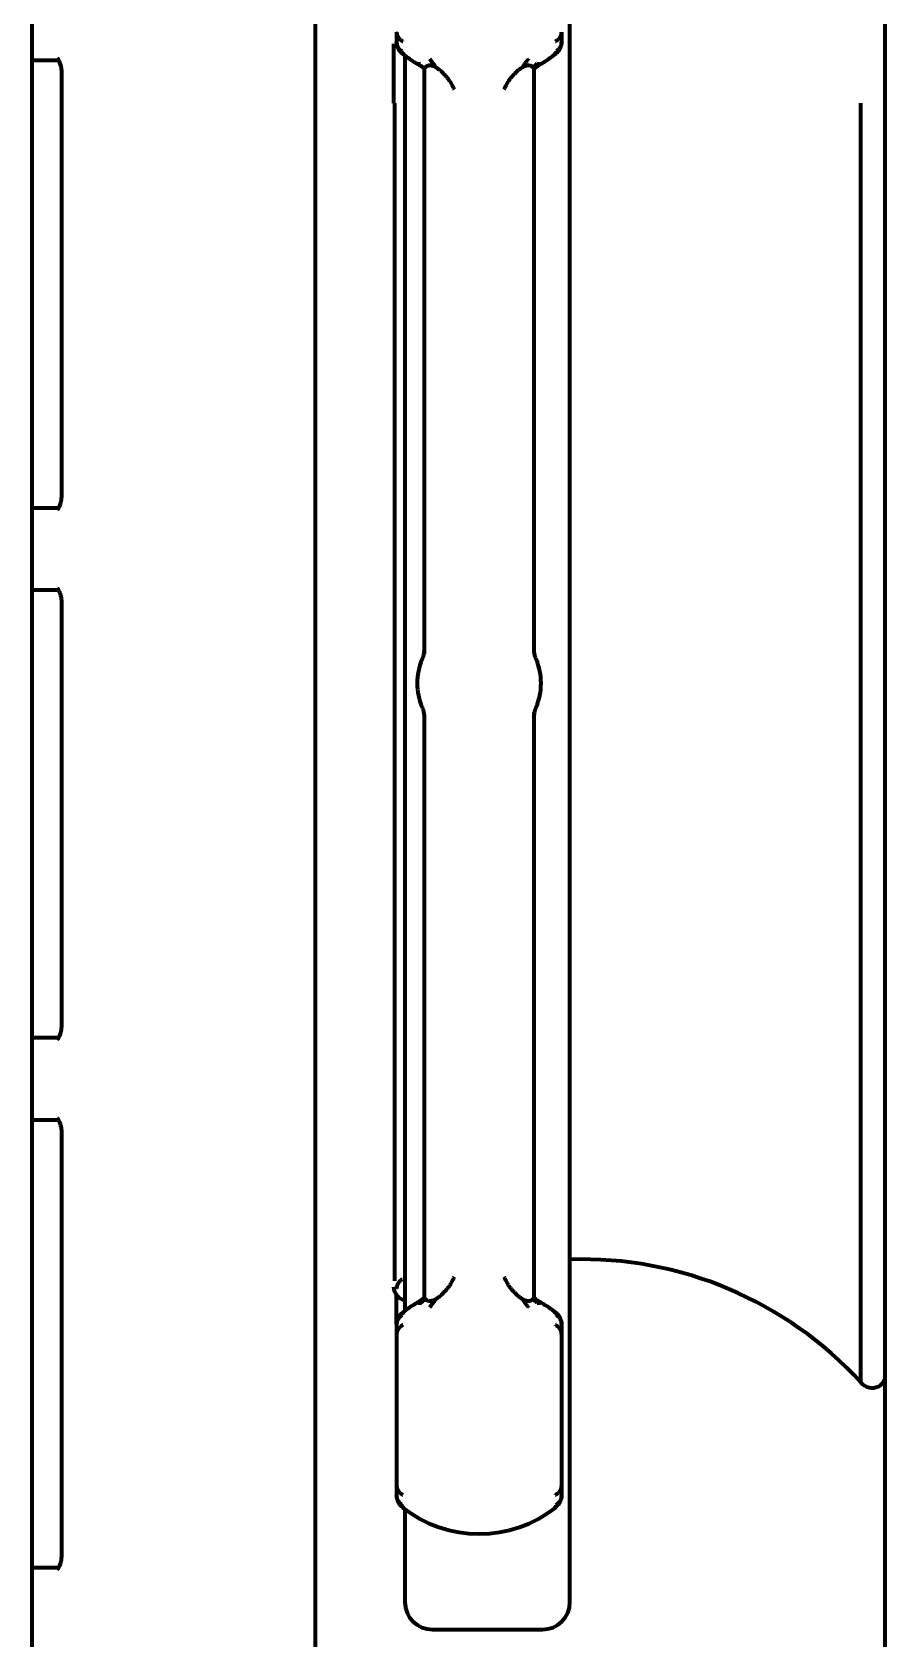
# Model space of a CAD drawing. Header units: inches. Extents: x -2898 to 7248, y 606 to 5598.
# Drawn here: x 1089 to 1120, y 2506.9 to 2565.3 of the extents above; entities that cross this region are included whole.
import ezdxf

# ---------------------------------------------------------------- set-up
doc = ezdxf.new("R2010")
doc.units = ezdxf.units.IN

msp = doc.modelspace()

# ---------------------------------------------------------------- linework, layer by layer
at = {"linetype": 'Continuous', "lineweight": 70}
for p, q in [((1120.023, 4077.243), (1120.023, 2412.043)), ((1089.023, 2437.843), (1089.023, 4075.843)), ((1108.573, 2508.243), (1108.573, 2658.855)), ((1099.319, 2458.243), (1099.319, 2596.243)), ((1102.164, 2564.845), (1102.164, 2562.693)), ((1102.519, 2564.547), (1102.476, 2564.493)), ((1108.069, 2564.493), (1108.026, 2564.547)), ((1089.95, 2564.243), (1089.022, 2564.243)), ((1102.573, 2564.417), (1102.573, 2518.82)), ((1103.023, 2564.121), (1103.158, 2564.124)), ((1103.024, 2564.12), (1103.023, 2564.121)), ((1103.12, 2564.06), (1103.102, 2564.072)), ((1107.387, 2564.124), (1107.522, 2564.121)), ((1090.091, 2563.743), (1090.091, 2548.493)), ((1103.273, 2563.939), (1103.273, 2542.694)), ((1107.272, 2542.869), (1107.272, 2563.939)), ((1102.213, 2519.909), (1102.213, 2562.693)), ((1119.144, 2516.215), (1119.144, 2562.693)), ((1089.022, 2547.993), (1089.988, 2547.993)), ((1089.95, 2544.993), (1089.022, 2544.993)), ((1090.091, 2544.493), (1090.091, 2529.243)), ((1107.346, 2542.491), (1107.347, 2542.489)), ((1103.199, 2540.745), (1103.198, 2540.748)), ((1103.273, 2540.368), (1103.273, 2519.298)), ((1107.272, 2519.298), (1107.272, 2540.543)), ((1089.022, 2528.743), (1089.988, 2528.743)), ((1089.95, 2525.743), (1089.022, 2525.743)), ((1090.091, 2525.243), (1090.091, 2509.993)), ((1102.273, 2518.334), (1102.273, 2519.382)), ((1102.476, 2518.744), (1102.519, 2518.69)), ((1108.026, 2518.69), (1108.069, 2518.744)), ((1102.273, 2517.969), (1102.273, 2512.468)), ((1108.273, 2512.468), (1108.273, 2517.969)), ((1102.519, 2511.747), (1102.476, 2511.693)), ((1102.573, 2511.618), (1102.573, 2508.243)), ((1108.069, 2511.693), (1108.026, 2511.747)), ((1089.022, 2509.493), (1089.988, 2509.493)), ((1103.573, 2507.243), (1107.573, 2507.243))]:
    msp.add_line(p, q, dxfattribs=at)
for centre, radius, start, end in [((1105.273, 2568.018), 4.5, 231.57758, 240.00162), ((1105.273, 2568.018), 4.5, 299.99836, 308.4325), ((1105.273, 2541.618), 2.25, 157.23256, 202.76743), ((1105.273, 2541.618), 2.25, 337.23259, 22.76742), ((1109.015, 2506.998), 13.695, 42.2995, 91.84893), ((1102.664, 2519.693), 0.5, 180.00158, 259.49526), ((1105.273, 2515.218), 4.5, 119.99838, 128.43273), ((1105.273, 2515.218), 4.5, 51.57764, 60.00161), ((1119.588, 2516.619), 0.6, 222.2995, 257.00854), ((1119.565, 2516.521), 0.5, 257.00854, 336.17754), ((1105.273, 2515.218), 4.5, 231.57672, 308.43242), ((1103.573, 2508.243), 1, 180, 270), ((1107.573, 2508.243), 1, 270, 0)]:
    msp.add_arc(centre, radius, start, end, dxfattribs=at)
for centre, major_axis, ratio, start_param, end_param in [((1107.76, 2564.886), (0.312, -0.391), 0.212309, 6.282867, 6.783617), ((1102.285, 2520.4), (1.342, 0.629), 0.999709, 4.796517, 5.011621), ((1102.785, 2518.35), (-0.312, 0.391), 0.212305, 6.28287, 6.78362), ((1107.76, 2512.086), (0.312, -0.391), 0.210529, 6.282796, 6.783545)]:
    msp.add_ellipse(centre, major_axis=major_axis, ratio=ratio, start_param=start_param, end_param=end_param, dxfattribs=at)
for points in [[(1102.273, 2565.268), (1102.273, 2565.147), (1102.273, 2565.028), (1102.273, 2564.91)], [(1108.273, 2564.91), (1108.273, 2565.028), (1108.273, 2565.147), (1108.273, 2565.268)], [(1103.694, 2563.989), (1103.63, 2564.099), (1103.557, 2564.198), (1103.477, 2564.282)], [(1103.873, 2563.863), (1103.859, 2563.875), (1103.832, 2563.899), (1103.787, 2563.932), (1103.741, 2563.962), (1103.71, 2563.98), (1103.694, 2563.989)], [(1106.851, 2563.989), (1106.835, 2563.98), (1106.804, 2563.962), (1106.758, 2563.932), (1106.713, 2563.899), (1106.686, 2563.875), (1106.672, 2563.863)], [(1107.228, 2563.991), (1107.278, 2564.039), (1107.332, 2564.084), (1107.387, 2564.124)], [(1107.273, 2563.94), (1107.349, 2564.008), (1107.433, 2564.069), (1107.523, 2564.121)], [(1104.373, 2563.187), (1104.362, 2563.212), (1104.339, 2563.262), (1104.297, 2563.343), (1104.244, 2563.432), (1104.178, 2563.528), (1104.095, 2563.633), (1103.996, 2563.744), (1103.916, 2563.822), (1103.873, 2563.863)], [(1106.672, 2563.863), (1106.629, 2563.822), (1106.549, 2563.744), (1106.45, 2563.633), (1106.367, 2563.528), (1106.301, 2563.432), (1106.248, 2563.343), (1106.206, 2563.262), (1106.183, 2563.212), (1106.172, 2563.187)], [(1103.873, 2519.374), (1103.916, 2519.414), (1103.996, 2519.493), (1104.095, 2519.603), (1104.178, 2519.708), (1104.244, 2519.804), (1104.297, 2519.893), (1104.339, 2519.974), (1104.362, 2520.025), (1104.373, 2520.049)], [(1106.172, 2520.049), (1106.183, 2520.025), (1106.206, 2519.974), (1106.248, 2519.893), (1106.301, 2519.804), (1106.367, 2519.708), (1106.45, 2519.603), (1106.549, 2519.493), (1106.629, 2519.414), (1106.672, 2519.374)], [(1103.023, 2519.116), (1103.112, 2519.167), (1103.196, 2519.228), (1103.273, 2519.297)], [(1103.273, 2519.297), (1103.273, 2519.297), (1103.274, 2519.296), (1103.277, 2519.293), (1103.282, 2519.287), (1103.29, 2519.278), (1103.301, 2519.265), (1103.311, 2519.252), (1103.317, 2519.245)], [(1103.477, 2518.954), (1103.557, 2519.039), (1103.63, 2519.138), (1103.694, 2519.248)], [(1103.694, 2519.247), (1103.71, 2519.256), (1103.741, 2519.274), (1103.787, 2519.304), (1103.832, 2519.337), (1103.859, 2519.361), (1103.873, 2519.374)], [(1106.672, 2519.374), (1106.686, 2519.361), (1106.713, 2519.337), (1106.758, 2519.304), (1106.804, 2519.274), (1106.835, 2519.256), (1106.851, 2519.247)], [(1107.387, 2519.112), (1107.332, 2519.153), (1107.278, 2519.197), (1107.228, 2519.245)], [(1102.273, 2518.326), (1102.273, 2518.209), (1102.273, 2518.09), (1102.273, 2517.969)], [(1108.273, 2517.969), (1108.273, 2518.09), (1108.273, 2518.209), (1108.273, 2518.326)], [(1102.273, 2512.468), (1102.273, 2512.347), (1102.273, 2512.228), (1102.273, 2512.11)], [(1108.273, 2512.11), (1108.273, 2512.228), (1108.273, 2512.347), (1108.273, 2512.468)]]:
    msp.add_open_spline(points, degree=3, dxfattribs=at)
for points, knots in [([(1102.273, 2565.268), (1102.273, 2565.265), (1102.273, 2565.259), (1102.273, 2565.251), (1102.274, 2565.242), (1102.274, 2565.234), (1102.275, 2565.226), (1102.276, 2565.218), (1102.278, 2565.211), (1102.279, 2565.203), (1102.281, 2565.196), (1102.283, 2565.189), (1102.285, 2565.181), (1102.287, 2565.175), (1102.289, 2565.168), (1102.291, 2565.161), (1102.293, 2565.155), (1102.296, 2565.149), (1102.298, 2565.142), (1102.301, 2565.137), (1102.304, 2565.131), (1102.306, 2565.125), (1102.309, 2565.12), (1102.312, 2565.114), (1102.314, 2565.109), (1102.317, 2565.104), (1102.32, 2565.1), (1102.323, 2565.095), (1102.326, 2565.09), (1102.328, 2565.086), (1102.334, 2565.077), (1102.343, 2565.065), (1102.356, 2565.049), (1102.369, 2565.033), (1102.384, 2565.018), (1102.398, 2565.004), (1102.414, 2564.991), (1102.43, 2564.979), (1102.446, 2564.967), (1102.463, 2564.956), (1102.479, 2564.945), (1102.491, 2564.939), (1102.497, 2564.935)], [0, 0, 0, 0, 0.022146, 0.043937, 0.065372, 0.086451, 0.107171, 0.127534, 0.147537, 0.167181, 0.186465, 0.205389, 0.223953, 0.242157, 0.26, 0.277483, 0.294606, 0.31137, 0.327774, 0.343819, 0.359506, 0.374834, 0.389805, 0.404419, 0.418677, 0.43258, 0.446127, 0.459321, 0.472161, 0.484649, 0.496785, 0.546297, 0.595031, 0.642992, 0.690187, 0.736623, 0.782311, 0.827262, 0.871491, 0.915012, 0.957842, 1, 1, 1, 1]), ([(1108.048, 2564.935), (1108.051, 2564.937), (1108.058, 2564.941), (1108.067, 2564.946), (1108.076, 2564.952), (1108.086, 2564.958), (1108.095, 2564.964), (1108.104, 2564.97), (1108.113, 2564.977), (1108.121, 2564.983), (1108.13, 2564.99), (1108.139, 2564.998), (1108.147, 2565.005), (1108.155, 2565.013), (1108.163, 2565.02), (1108.171, 2565.028), (1108.179, 2565.037), (1108.186, 2565.045), (1108.193, 2565.054), (1108.2, 2565.063), (1108.207, 2565.072), (1108.213, 2565.081), (1108.219, 2565.09), (1108.225, 2565.1), (1108.231, 2565.11), (1108.237, 2565.121), (1108.242, 2565.133), (1108.248, 2565.145), (1108.253, 2565.158), (1108.258, 2565.172), (1108.262, 2565.186), (1108.265, 2565.201), (1108.268, 2565.217), (1108.271, 2565.233), (1108.272, 2565.25), (1108.272, 2565.262), (1108.272, 2565.268)], [0, 0, 0, 0, 0.023051, 0.046302, 0.069757, 0.093418, 0.117289, 0.141371, 0.165669, 0.190183, 0.214918, 0.239874, 0.265054, 0.290459, 0.316093, 0.341955, 0.368048, 0.394372, 0.420929, 0.44772, 0.474745, 0.502005, 0.527594, 0.554699, 0.583327, 0.613486, 0.645182, 0.678419, 0.713201, 0.749531, 0.787411, 0.826841, 0.86782, 0.910343, 0.954406, 1, 1, 1, 1]), ([(1102.273, 2564.91), (1102.273, 2564.907), (1102.273, 2564.899), (1102.273, 2564.889), (1102.274, 2564.878), (1102.274, 2564.868), (1102.275, 2564.858), (1102.276, 2564.848), (1102.278, 2564.839), (1102.279, 2564.83), (1102.28, 2564.821), (1102.282, 2564.812), (1102.284, 2564.804), (1102.285, 2564.795), (1102.287, 2564.787), (1102.289, 2564.78), (1102.291, 2564.772), (1102.293, 2564.765), (1102.295, 2564.758), (1102.297, 2564.752), (1102.299, 2564.745), (1102.301, 2564.739), (1102.303, 2564.733), (1102.305, 2564.728), (1102.307, 2564.722), (1102.309, 2564.717), (1102.311, 2564.712), (1102.313, 2564.707), (1102.315, 2564.703), (1102.317, 2564.699), (1102.319, 2564.695), (1102.32, 2564.691), (1102.322, 2564.687), (1102.324, 2564.684), (1102.328, 2564.674), (1102.337, 2564.657), (1102.35, 2564.635), (1102.363, 2564.613), (1102.378, 2564.593), (1102.393, 2564.574), (1102.408, 2564.556), (1102.424, 2564.539), (1102.441, 2564.523), (1102.457, 2564.508), (1102.469, 2564.499), (1102.474, 2564.494)], [0, 0, 0, 0, 0.022872, 0.045257, 0.067154, 0.088562, 0.109482, 0.129912, 0.149852, 0.169301, 0.18826, 0.206728, 0.224705, 0.242191, 0.259186, 0.275689, 0.291702, 0.307223, 0.322254, 0.336793, 0.350842, 0.364401, 0.37747, 0.390049, 0.402138, 0.413738, 0.424848, 0.43547, 0.445604, 0.45525, 0.464408, 0.473078, 0.481261, 0.488957, 0.496167, 0.551431, 0.605603, 0.658683, 0.710673, 0.761578, 0.8114, 0.860146, 0.907823, 0.954438, 1, 1, 1, 1]), ([(1102.473, 2564.574), (1102.47, 2564.576), (1102.463, 2564.58), (1102.455, 2564.586), (1102.446, 2564.592), (1102.437, 2564.599), (1102.428, 2564.606), (1102.42, 2564.613), (1102.412, 2564.62), (1102.403, 2564.628), (1102.395, 2564.635), (1102.387, 2564.643), (1102.38, 2564.651), (1102.372, 2564.66), (1102.365, 2564.668), (1102.357, 2564.677), (1102.35, 2564.686), (1102.344, 2564.696), (1102.337, 2564.705), (1102.331, 2564.715), (1102.325, 2564.725), (1102.319, 2564.734), (1102.314, 2564.745), (1102.308, 2564.756), (1102.303, 2564.767), (1102.298, 2564.78), (1102.293, 2564.793), (1102.288, 2564.808), (1102.284, 2564.823), (1102.28, 2564.839), (1102.277, 2564.855), (1102.275, 2564.873), (1102.273, 2564.891), (1102.273, 2564.904), (1102.273, 2564.91)], [0, 0, 0, 0, 0.024358, 0.048945, 0.073764, 0.098815, 0.124101, 0.149622, 0.17538, 0.201377, 0.227613, 0.25409, 0.280809, 0.30777, 0.334974, 0.362423, 0.390117, 0.418056, 0.446241, 0.474673, 0.503351, 0.530314, 0.559139, 0.58983, 0.622392, 0.656829, 0.693144, 0.731338, 0.771415, 0.813373, 0.857214, 0.902934, 0.950531, 1, 1, 1, 1]), ([(1108.071, 2564.494), (1108.074, 2564.497), (1108.08, 2564.502), (1108.089, 2564.51), (1108.099, 2564.518), (1108.108, 2564.526), (1108.117, 2564.535), (1108.126, 2564.544), (1108.135, 2564.554), (1108.143, 2564.564), (1108.152, 2564.574), (1108.16, 2564.584), (1108.169, 2564.595), (1108.177, 2564.606), (1108.184, 2564.618), (1108.192, 2564.63), (1108.199, 2564.642), (1108.207, 2564.655), (1108.213, 2564.667), (1108.219, 2564.678), (1108.223, 2564.688), (1108.227, 2564.695), (1108.231, 2564.704), (1108.235, 2564.714), (1108.239, 2564.725), (1108.244, 2564.738), (1108.248, 2564.752), (1108.253, 2564.767), (1108.257, 2564.783), (1108.261, 2564.801), (1108.265, 2564.82), (1108.268, 2564.841), (1108.27, 2564.863), (1108.272, 2564.886), (1108.272, 2564.902), (1108.272, 2564.91)], [0, 0, 0, 0, 0.02509, 0.050514, 0.076273, 0.102369, 0.128802, 0.155575, 0.182688, 0.210142, 0.237939, 0.266079, 0.294563, 0.323392, 0.352567, 0.382087, 0.411953, 0.442166, 0.472724, 0.503629, 0.518587, 0.536124, 0.556243, 0.578949, 0.604243, 0.63213, 0.662612, 0.695692, 0.731371, 0.769651, 0.810532, 0.854011, 0.900086, 0.948752, 1, 1, 1, 1]), ([(1108.272, 2564.91), (1108.272, 2564.907), (1108.272, 2564.901), (1108.272, 2564.891), (1108.271, 2564.882), (1108.27, 2564.873), (1108.269, 2564.864), (1108.268, 2564.856), (1108.267, 2564.847), (1108.265, 2564.839), (1108.263, 2564.831), (1108.261, 2564.823), (1108.259, 2564.816), (1108.257, 2564.808), (1108.255, 2564.801), (1108.253, 2564.794), (1108.25, 2564.787), (1108.248, 2564.78), (1108.245, 2564.774), (1108.242, 2564.768), (1108.24, 2564.762), (1108.237, 2564.756), (1108.234, 2564.75), (1108.231, 2564.745), (1108.229, 2564.74), (1108.226, 2564.734), (1108.223, 2564.73), (1108.218, 2564.72), (1108.209, 2564.706), (1108.196, 2564.688), (1108.183, 2564.671), (1108.169, 2564.655), (1108.154, 2564.639), (1108.139, 2564.625), (1108.123, 2564.611), (1108.106, 2564.598), (1108.09, 2564.585), (1108.078, 2564.578), (1108.072, 2564.574)], [0, 0, 0, 0, 0.024704, 0.048961, 0.072773, 0.096137, 0.119054, 0.141523, 0.163543, 0.185114, 0.206237, 0.226911, 0.247136, 0.266912, 0.286239, 0.305117, 0.323547, 0.341529, 0.359063, 0.37615, 0.39279, 0.408983, 0.42473, 0.440032, 0.454888, 0.4693, 0.483268, 0.496793, 0.550959, 0.604257, 0.65669, 0.708261, 0.758977, 0.808844, 0.85787, 0.906065, 0.953438, 1, 1, 1, 1]), ([(1089.945, 2564.313), (1089.945, 2564.313), (1089.947, 2564.312), (1089.973, 2564.28), (1090.023, 2564.175), (1090.07, 2564.015), (1090.089, 2563.86), (1090.091, 2563.767), (1090.091, 2563.743)], [0, 0, 0, 0, 0.064595, 0.272965, 0.480399, 0.692617, 0.92171, 1, 1, 1, 1]), ([(1103.271, 2563.94), (1103.262, 2563.949), (1103.252, 2563.957), (1103.233, 2563.974), (1103.223, 2563.982), (1103.194, 2564.006), (1103.174, 2564.021), (1103.112, 2564.066), (1103.069, 2564.094), (1103.025, 2564.12)], [0, 0, 0, 0, 0.125, 0.125, 0.25, 0.25, 0.5, 0.5, 1, 1, 1, 1]), ([(1103.317, 2563.992), (1103.303, 2563.974), (1103.293, 2563.962), (1103.283, 2563.951), (1103.281, 2563.949), (1103.278, 2563.945), (1103.277, 2563.944), (1103.275, 2563.942), (1103.274, 2563.941), (1103.273, 2563.94), (1103.273, 2563.939)], [0, 0, 0, 0, 0.5, 0.5, 0.625, 0.625, 0.75, 0.75, 0.875, 1, 1, 1, 1]), ([(1103.694, 2563.989), (1103.655, 2564.011), (1103.616, 2564.027), (1103.567, 2564.041), (1103.558, 2564.043), (1103.539, 2564.047), (1103.53, 2564.049), (1103.502, 2564.053), (1103.485, 2564.054), (1103.459, 2564.053), (1103.451, 2564.053), (1103.435, 2564.051), (1103.427, 2564.05), (1103.405, 2564.045), (1103.391, 2564.041), (1103.372, 2564.033), (1103.366, 2564.03), (1103.355, 2564.024), (1103.339, 2564.013), (1103.325, 2564.001), (1103.317, 2563.991)], [0, 0, 0, 0, 0.25, 0.25, 0.3125, 0.3125, 0.375, 0.375, 0.5, 0.5, 0.5625, 0.5625, 0.625, 0.625, 0.75, 0.75, 0.8125, 0.8125, 0.875, 1, 1, 1, 1]), ([(1107.228, 2563.991), (1107.212, 2564.01), (1107.192, 2564.025), (1107.16, 2564.038), (1107.154, 2564.041), (1107.14, 2564.045), (1107.133, 2564.047), (1107.111, 2564.051), (1107.095, 2564.053), (1107.07, 2564.054), (1107.061, 2564.053), (1107.043, 2564.052), (1107.034, 2564.051), (1107.007, 2564.048), (1106.988, 2564.044), (1106.959, 2564.036), (1106.949, 2564.032), (1106.929, 2564.026), (1106.92, 2564.022), (1106.89, 2564.009), (1106.871, 2564), (1106.851, 2563.989)], [0, 0, 0, 0, 0.25, 0.25, 0.3125, 0.3125, 0.375, 0.375, 0.5, 0.5, 0.5625, 0.5625, 0.625, 0.625, 0.75, 0.75, 0.8125, 0.8125, 0.875, 0.875, 1, 1, 1, 1]), ([(1107.272, 2563.939), (1107.272, 2563.94), (1107.267, 2563.945), (1107.256, 2563.958), (1107.251, 2563.963), (1107.241, 2563.976), (1107.235, 2563.983), (1107.228, 2563.992)], [0, 0, 0, 0, 0.5, 0.5, 0.75, 0.75, 1, 1, 1, 1]), ([(1090.091, 2548.493), (1090.091, 2548.417), (1090.08, 2548.275), (1090.035, 2548.091), (1089.98, 2547.968), (1089.949, 2547.927), (1089.945, 2547.923), (1089.945, 2547.923)], [0, 0, 0, 0, 0.239269, 0.485113, 0.691034, 0.916821, 1, 1, 1, 1]), ([(1089.945, 2545.063), (1089.945, 2545.063), (1089.947, 2545.062), (1089.973, 2545.03), (1090.023, 2544.925), (1090.07, 2544.765), (1090.089, 2544.61), (1090.091, 2544.517), (1090.091, 2544.493)], [0, 0, 0, 0, 0.064595, 0.272965, 0.480399, 0.692617, 0.92171, 1, 1, 1, 1]), ([(1103.269, 2542.869), (1103.271, 2542.837), (1103.27, 2542.76), (1103.251, 2542.654), (1103.226, 2542.564), (1103.208, 2542.515), (1103.199, 2542.493), (1103.197, 2542.487), (1103.196, 2542.485), (1103.196, 2542.484), (1103.195, 2542.483), (1103.195, 2542.483), (1103.196, 2542.484), (1103.197, 2542.487), (1103.198, 2542.49)], [0, 0, 0, 0, 0.19515, 0.471223, 0.661372, 0.766871, 0.796207, 0.803852, 0.809156, 0.815293, 0.825547, 0.848804, 0.924385, 1, 1, 1, 1]), ([(1107.346, 2542.492), (1107.346, 2542.493), (1107.334, 2542.52), (1107.297, 2542.631), (1107.267, 2542.757), (1107.275, 2542.854), (1107.277, 2542.869)], [0, 0, 0, 0, 0.009262, 0.246774, 0.884162, 1, 1, 1, 1]), ([(1103.199, 2540.745), (1103.199, 2540.744), (1103.211, 2540.714), (1103.255, 2540.589), (1103.272, 2540.465), (1103.271, 2540.367)], [0, 0, 0, 0, 0.009299, 0.261296, 1, 1, 1, 1]), ([(1107.276, 2540.368), (1107.274, 2540.399), (1107.275, 2540.475), (1107.294, 2540.582), (1107.319, 2540.672), (1107.337, 2540.721), (1107.346, 2540.744), (1107.348, 2540.749), (1107.349, 2540.751), (1107.349, 2540.752), (1107.35, 2540.753), (1107.35, 2540.754), (1107.349, 2540.753), (1107.348, 2540.749), (1107.347, 2540.747)], [0, 0, 0, 0, 0.192641, 0.46939, 0.660242, 0.766372, 0.796104, 0.80381, 0.809134, 0.815266, 0.825483, 0.848577, 0.923342, 1, 1, 1, 1]), ([(1090.091, 2529.243), (1090.091, 2529.167), (1090.08, 2529.025), (1090.035, 2528.841), (1089.98, 2528.718), (1089.949, 2528.677), (1089.945, 2528.673), (1089.945, 2528.673)], [0, 0, 0, 0, 0.239269, 0.485113, 0.691034, 0.916821, 1, 1, 1, 1]), ([(1089.945, 2525.813), (1089.945, 2525.813), (1089.947, 2525.812), (1089.973, 2525.78), (1090.023, 2525.675), (1090.07, 2525.515), (1090.089, 2525.36), (1090.091, 2525.267), (1090.091, 2525.243)], [0, 0, 0, 0, 0.064595, 0.272965, 0.480399, 0.692617, 0.92171, 1, 1, 1, 1]), ([(1102.472, 2519.963), (1102.469, 2519.961), (1102.463, 2519.957), (1102.455, 2519.951), (1102.446, 2519.944), (1102.437, 2519.938), (1102.428, 2519.931), (1102.42, 2519.924), (1102.412, 2519.916), (1102.403, 2519.909), (1102.395, 2519.901), (1102.387, 2519.893), (1102.38, 2519.885), (1102.372, 2519.877), (1102.365, 2519.868), (1102.357, 2519.859), (1102.35, 2519.85), (1102.344, 2519.841), (1102.337, 2519.831), (1102.331, 2519.822), (1102.325, 2519.812), (1102.319, 2519.802), (1102.314, 2519.792), (1102.308, 2519.781), (1102.303, 2519.769), (1102.298, 2519.757), (1102.293, 2519.743), (1102.288, 2519.729), (1102.284, 2519.714), (1102.28, 2519.698), (1102.277, 2519.681), (1102.275, 2519.664), (1102.273, 2519.645), (1102.273, 2519.633), (1102.273, 2519.626)], [0, 0, 0, 0, 0.024355, 0.04894, 0.073756, 0.098805, 0.124087, 0.149606, 0.175361, 0.201355, 0.227588, 0.254061, 0.280776, 0.307734, 0.334935, 0.36238, 0.39007, 0.418005, 0.446186, 0.474613, 0.503287, 0.530252, 0.559079, 0.589773, 0.622339, 0.65678, 0.693098, 0.731298, 0.77138, 0.813344, 0.857191, 0.902919, 0.950523, 1, 1, 1, 1]), ([(1103.022, 2519.115), (1103.023, 2519.115), (1103.023, 2519.115), (1103.023, 2519.116), (1103.023, 2519.116), (1103.024, 2519.116), (1103.029, 2519.116), (1103.037, 2519.116), (1103.049, 2519.116), (1103.066, 2519.115), (1103.088, 2519.115), (1103.117, 2519.114), (1103.144, 2519.113), (1103.158, 2519.112), (1103.158, 2519.112), (1103.159, 2519.112)], [0, 0, 0, 0, 0.000001, 0.000001, 0.000001, 0.125, 0.25, 0.375, 0.5, 0.625, 0.749999, 0.874999, 0.999999, 0.999999, 1, 1, 1, 1]), ([(1103.317, 2519.245), (1103.333, 2519.227), (1103.353, 2519.212), (1103.385, 2519.198), (1103.391, 2519.196), (1103.405, 2519.192), (1103.412, 2519.19), (1103.435, 2519.185), (1103.45, 2519.184), (1103.475, 2519.183), (1103.484, 2519.183), (1103.502, 2519.184), (1103.511, 2519.185), (1103.539, 2519.189), (1103.557, 2519.193), (1103.586, 2519.201), (1103.596, 2519.204), (1103.616, 2519.211), (1103.625, 2519.215), (1103.655, 2519.227), (1103.675, 2519.237), (1103.694, 2519.248)], [0, 0, 0, 0, 0.25, 0.25, 0.3125, 0.3125, 0.375, 0.375, 0.5, 0.5, 0.5625, 0.5625, 0.625, 0.625, 0.75, 0.75, 0.8125, 0.8125, 0.875, 0.875, 1, 1, 1, 1]), ([(1106.851, 2519.248), (1106.89, 2519.226), (1106.929, 2519.209), (1106.978, 2519.196), (1106.987, 2519.193), (1107.006, 2519.189), (1107.015, 2519.188), (1107.043, 2519.184), (1107.06, 2519.183), (1107.086, 2519.183), (1107.094, 2519.184), (1107.11, 2519.186), (1107.118, 2519.187), (1107.14, 2519.191), (1107.154, 2519.195), (1107.173, 2519.203), (1107.179, 2519.206), (1107.19, 2519.213), (1107.206, 2519.223), (1107.22, 2519.236), (1107.228, 2519.245)], [0, 0, 0, 0, 0.25, 0.25, 0.3125, 0.3125, 0.375, 0.375, 0.5, 0.5, 0.5625, 0.5625, 0.625, 0.625, 0.75, 0.75, 0.8125, 0.8125, 0.875, 1, 1, 1, 1]), ([(1107.228, 2519.245), (1107.234, 2519.252), (1107.244, 2519.265), (1107.255, 2519.278), (1107.263, 2519.287), (1107.268, 2519.293), (1107.271, 2519.296), (1107.272, 2519.297), (1107.272, 2519.297)], [0, 0, 0, 0, 0.166664, 0.333327, 0.499991, 0.666654, 0.833318, 1, 1, 1, 1]), ([(1107.387, 2519.112), (1107.399, 2519.113), (1107.421, 2519.114), (1107.447, 2519.114), (1107.468, 2519.115), (1107.485, 2519.115), (1107.498, 2519.116), (1107.508, 2519.116), (1107.516, 2519.116), (1107.521, 2519.116), (1107.522, 2519.116), (1107.522, 2519.115)], [0, 0, 0, 0, 0.111111, 0.222222, 0.333333, 0.444444, 0.555555, 0.666666, 0.777777, 0.888888, 1, 1, 1, 1]), ([(1107.522, 2519.115), (1107.522, 2519.116), (1107.521, 2519.116), (1107.521, 2519.116), (1107.521, 2519.117)], [0, 0, 0, 0, 0.799483, 1, 1, 1, 1]), ([(1102.474, 2518.742), (1102.471, 2518.74), (1102.465, 2518.735), (1102.456, 2518.727), (1102.446, 2518.719), (1102.437, 2518.71), (1102.428, 2518.701), (1102.419, 2518.692), (1102.41, 2518.683), (1102.402, 2518.673), (1102.393, 2518.663), (1102.385, 2518.652), (1102.377, 2518.641), (1102.368, 2518.63), (1102.361, 2518.619), (1102.353, 2518.607), (1102.346, 2518.595), (1102.338, 2518.582), (1102.332, 2518.569), (1102.326, 2518.558), (1102.322, 2518.549), (1102.318, 2518.541), (1102.315, 2518.533), (1102.31, 2518.523), (1102.306, 2518.511), (1102.302, 2518.499), (1102.297, 2518.485), (1102.292, 2518.47), (1102.288, 2518.453), (1102.284, 2518.435), (1102.28, 2518.416), (1102.277, 2518.396), (1102.275, 2518.374), (1102.273, 2518.35), (1102.273, 2518.335), (1102.273, 2518.326)], [0, 0, 0, 0, 0.025091, 0.050515, 0.076274, 0.10237, 0.128804, 0.155576, 0.182689, 0.210144, 0.237941, 0.266081, 0.294566, 0.323395, 0.352569, 0.38209, 0.411956, 0.442168, 0.472727, 0.503632, 0.518597, 0.53614, 0.556264, 0.578973, 0.60427, 0.632159, 0.662642, 0.695721, 0.7314, 0.769678, 0.810555, 0.85403, 0.9001, 0.948759, 1, 1, 1, 1]), ([(1102.273, 2518.326), (1102.273, 2518.33), (1102.273, 2518.336), (1102.273, 2518.345), (1102.274, 2518.354), (1102.275, 2518.363), (1102.276, 2518.372), (1102.277, 2518.381), (1102.278, 2518.389), (1102.28, 2518.398), (1102.282, 2518.406), (1102.284, 2518.413), (1102.286, 2518.421), (1102.288, 2518.428), (1102.29, 2518.436), (1102.293, 2518.443), (1102.295, 2518.45), (1102.298, 2518.456), (1102.3, 2518.463), (1102.303, 2518.469), (1102.305, 2518.475), (1102.308, 2518.481), (1102.311, 2518.486), (1102.314, 2518.492), (1102.316, 2518.497), (1102.319, 2518.502), (1102.322, 2518.507), (1102.328, 2518.517), (1102.336, 2518.53), (1102.349, 2518.548), (1102.362, 2518.565), (1102.376, 2518.582), (1102.391, 2518.597), (1102.406, 2518.612), (1102.422, 2518.626), (1102.439, 2518.639), (1102.455, 2518.651), (1102.467, 2518.659), (1102.473, 2518.663)], [0, 0, 0, 0, 0.024704, 0.048963, 0.072775, 0.09614, 0.119058, 0.141527, 0.163547, 0.185119, 0.206242, 0.226916, 0.247141, 0.266917, 0.286244, 0.305122, 0.323552, 0.341533, 0.359067, 0.376153, 0.392792, 0.408985, 0.424731, 0.440032, 0.454887, 0.469298, 0.483266, 0.496789, 0.550956, 0.604254, 0.656687, 0.708259, 0.758975, 0.808843, 0.857869, 0.906064, 0.953438, 1, 1, 1, 1]), ([(1108.272, 2518.326), (1108.272, 2518.33), (1108.272, 2518.337), (1108.272, 2518.348), (1108.271, 2518.358), (1108.271, 2518.369), (1108.27, 2518.379), (1108.269, 2518.388), (1108.268, 2518.398), (1108.266, 2518.407), (1108.265, 2518.416), (1108.263, 2518.425), (1108.261, 2518.433), (1108.26, 2518.441), (1108.258, 2518.449), (1108.256, 2518.457), (1108.254, 2518.464), (1108.252, 2518.471), (1108.25, 2518.478), (1108.248, 2518.485), (1108.246, 2518.491), (1108.244, 2518.497), (1108.242, 2518.503), (1108.24, 2518.509), (1108.238, 2518.514), (1108.236, 2518.52), (1108.234, 2518.524), (1108.232, 2518.529), (1108.23, 2518.534), (1108.228, 2518.538), (1108.226, 2518.542), (1108.225, 2518.546), (1108.223, 2518.549), (1108.222, 2518.553), (1108.217, 2518.563), (1108.208, 2518.579), (1108.195, 2518.602), (1108.182, 2518.623), (1108.167, 2518.643), (1108.152, 2518.663), (1108.137, 2518.681), (1108.121, 2518.698), (1108.104, 2518.714), (1108.088, 2518.729), (1108.076, 2518.738), (1108.071, 2518.742)], [0, 0, 0, 0, 0.022864, 0.045242, 0.067133, 0.088535, 0.109449, 0.129874, 0.149809, 0.169254, 0.188209, 0.206674, 0.224648, 0.242132, 0.259125, 0.275627, 0.291638, 0.307159, 0.322189, 0.336729, 0.350779, 0.364339, 0.37741, 0.389991, 0.402083, 0.413686, 0.4248, 0.435426, 0.445564, 0.455215, 0.464378, 0.473054, 0.481244, 0.488947, 0.496164, 0.551428, 0.605599, 0.65868, 0.71067, 0.761575, 0.811398, 0.860144, 0.907821, 0.954437, 1, 1, 1, 1]), ([(1108.073, 2518.663), (1108.076, 2518.661), (1108.082, 2518.657), (1108.09, 2518.651), (1108.099, 2518.644), (1108.108, 2518.638), (1108.117, 2518.631), (1108.125, 2518.624), (1108.133, 2518.616), (1108.142, 2518.609), (1108.15, 2518.601), (1108.158, 2518.593), (1108.165, 2518.585), (1108.173, 2518.577), (1108.18, 2518.568), (1108.188, 2518.559), (1108.195, 2518.55), (1108.201, 2518.541), (1108.208, 2518.531), (1108.214, 2518.522), (1108.22, 2518.512), (1108.226, 2518.502), (1108.231, 2518.492), (1108.237, 2518.481), (1108.242, 2518.469), (1108.247, 2518.457), (1108.252, 2518.443), (1108.257, 2518.429), (1108.261, 2518.414), (1108.265, 2518.398), (1108.268, 2518.381), (1108.27, 2518.364), (1108.272, 2518.345), (1108.272, 2518.333), (1108.272, 2518.326)], [0, 0, 0, 0, 0.024357, 0.048944, 0.073762, 0.098813, 0.124098, 0.149619, 0.175376, 0.201373, 0.227608, 0.254085, 0.280803, 0.307763, 0.334968, 0.362416, 0.39011, 0.418048, 0.446233, 0.474664, 0.503342, 0.530297, 0.559114, 0.5898, 0.622358, 0.656793, 0.693106, 0.731302, 0.77138, 0.813343, 0.857189, 0.902916, 0.950521, 1, 1, 1, 1]), ([(1102.497, 2518.301), (1102.494, 2518.299), (1102.487, 2518.296), (1102.478, 2518.29), (1102.469, 2518.285), (1102.459, 2518.279), (1102.45, 2518.273), (1102.441, 2518.266), (1102.432, 2518.26), (1102.423, 2518.253), (1102.415, 2518.246), (1102.406, 2518.239), (1102.398, 2518.231), (1102.39, 2518.224), (1102.382, 2518.216), (1102.374, 2518.208), (1102.366, 2518.2), (1102.359, 2518.191), (1102.351, 2518.182), (1102.344, 2518.173), (1102.338, 2518.164), (1102.331, 2518.155), (1102.325, 2518.146), (1102.32, 2518.136), (1102.314, 2518.126), (1102.308, 2518.115), (1102.302, 2518.104), (1102.297, 2518.091), (1102.292, 2518.078), (1102.287, 2518.065), (1102.283, 2518.05), (1102.28, 2518.035), (1102.277, 2518.02), (1102.274, 2518.003), (1102.273, 2517.986), (1102.273, 2517.975), (1102.273, 2517.969)], [0, 0, 0, 0, 0.023097, 0.046394, 0.069896, 0.093606, 0.117525, 0.141657, 0.166005, 0.190571, 0.215358, 0.240367, 0.265601, 0.291061, 0.31675, 0.342669, 0.36882, 0.395202, 0.421819, 0.44867, 0.475756, 0.503078, 0.528611, 0.555658, 0.584225, 0.614319, 0.645946, 0.679112, 0.713819, 0.750071, 0.78787, 0.827215, 0.868105, 0.910537, 0.954504, 1, 1, 1, 1]), ([(1108.272, 2517.969), (1108.272, 2517.972), (1108.272, 2517.977), (1108.272, 2517.986), (1108.271, 2517.994), (1108.271, 2518.002), (1108.27, 2518.01), (1108.269, 2518.018), (1108.267, 2518.026), (1108.266, 2518.034), (1108.264, 2518.041), (1108.262, 2518.048), (1108.26, 2518.055), (1108.258, 2518.062), (1108.256, 2518.069), (1108.254, 2518.075), (1108.252, 2518.082), (1108.249, 2518.088), (1108.247, 2518.094), (1108.244, 2518.1), (1108.241, 2518.106), (1108.239, 2518.112), (1108.236, 2518.117), (1108.233, 2518.122), (1108.231, 2518.127), (1108.228, 2518.132), (1108.225, 2518.137), (1108.222, 2518.142), (1108.219, 2518.146), (1108.216, 2518.151), (1108.211, 2518.159), (1108.202, 2518.172), (1108.189, 2518.188), (1108.176, 2518.203), (1108.161, 2518.218), (1108.146, 2518.232), (1108.131, 2518.245), (1108.115, 2518.258), (1108.099, 2518.27), (1108.082, 2518.281), (1108.066, 2518.291), (1108.054, 2518.298), (1108.048, 2518.301)], [0, 0, 0, 0, 0.022174, 0.043992, 0.065454, 0.086559, 0.107306, 0.127694, 0.147722, 0.167391, 0.186699, 0.205647, 0.224234, 0.24246, 0.260326, 0.277831, 0.294976, 0.31176, 0.328185, 0.34425, 0.359956, 0.375304, 0.390294, 0.404926, 0.419202, 0.433122, 0.446686, 0.459896, 0.472753, 0.485256, 0.497408, 0.546852, 0.59552, 0.643418, 0.690552, 0.736929, 0.782561, 0.827458, 0.871635, 0.915106, 0.957888, 1, 1, 1, 1]), ([(1102.273, 2512.468), (1102.273, 2512.465), (1102.273, 2512.459), (1102.273, 2512.451), (1102.274, 2512.442), (1102.274, 2512.434), (1102.275, 2512.426), (1102.276, 2512.418), (1102.278, 2512.411), (1102.279, 2512.403), (1102.281, 2512.396), (1102.283, 2512.389), (1102.285, 2512.381), (1102.287, 2512.375), (1102.289, 2512.368), (1102.291, 2512.361), (1102.293, 2512.355), (1102.296, 2512.349), (1102.298, 2512.342), (1102.301, 2512.337), (1102.304, 2512.331), (1102.306, 2512.325), (1102.309, 2512.32), (1102.312, 2512.314), (1102.314, 2512.309), (1102.317, 2512.304), (1102.32, 2512.3), (1102.323, 2512.295), (1102.326, 2512.29), (1102.328, 2512.286), (1102.334, 2512.277), (1102.343, 2512.265), (1102.356, 2512.249), (1102.369, 2512.233), (1102.384, 2512.218), (1102.398, 2512.204), (1102.414, 2512.191), (1102.43, 2512.179), (1102.446, 2512.167), (1102.463, 2512.156), (1102.479, 2512.145), (1102.491, 2512.139), (1102.497, 2512.135)], [0, 0, 0, 0, 0.022145, 0.043935, 0.06537, 0.086447, 0.107168, 0.127529, 0.147532, 0.167176, 0.186459, 0.205383, 0.223947, 0.24215, 0.259994, 0.277477, 0.2946, 0.311363, 0.327768, 0.343813, 0.3595, 0.374829, 0.3898, 0.404415, 0.418673, 0.432576, 0.446124, 0.459319, 0.47216, 0.484648, 0.496786, 0.546298, 0.595032, 0.642994, 0.690188, 0.736624, 0.782312, 0.827264, 0.871492, 0.915013, 0.957843, 1, 1, 1, 1]), ([(1102.273, 2512.11), (1102.273, 2512.107), (1102.273, 2512.099), (1102.273, 2512.089), (1102.274, 2512.078), (1102.274, 2512.068), (1102.275, 2512.058), (1102.276, 2512.048), (1102.278, 2512.039), (1102.279, 2512.03), (1102.28, 2512.021), (1102.282, 2512.012), (1102.284, 2512.004), (1102.285, 2511.995), (1102.287, 2511.987), (1102.289, 2511.98), (1102.291, 2511.972), (1102.293, 2511.965), (1102.295, 2511.958), (1102.297, 2511.952), (1102.299, 2511.945), (1102.301, 2511.939), (1102.303, 2511.933), (1102.305, 2511.928), (1102.307, 2511.922), (1102.309, 2511.917), (1102.311, 2511.912), (1102.313, 2511.907), (1102.315, 2511.903), (1102.317, 2511.899), (1102.319, 2511.895), (1102.32, 2511.891), (1102.322, 2511.887), (1102.324, 2511.884), (1102.328, 2511.874), (1102.337, 2511.857), (1102.35, 2511.835), (1102.363, 2511.813), (1102.378, 2511.793), (1102.393, 2511.774), (1102.408, 2511.756), (1102.424, 2511.739), (1102.441, 2511.723), (1102.457, 2511.708), (1102.469, 2511.699), (1102.474, 2511.694)], [0, 0, 0, 0, 0.022869, 0.045252, 0.067147, 0.088554, 0.109471, 0.1299, 0.149838, 0.169286, 0.188244, 0.206711, 0.224687, 0.242172, 0.259166, 0.275669, 0.291681, 0.307203, 0.322233, 0.336773, 0.350822, 0.364382, 0.377451, 0.39003, 0.40212, 0.413721, 0.424833, 0.435457, 0.445592, 0.455239, 0.464399, 0.473071, 0.481256, 0.488955, 0.496167, 0.551431, 0.605603, 0.658683, 0.710673, 0.761578, 0.8114, 0.860146, 0.907823, 0.954438, 1, 1, 1, 1]), ([(1102.472, 2511.774), (1102.469, 2511.776), (1102.463, 2511.78), (1102.455, 2511.786), (1102.446, 2511.792), (1102.437, 2511.799), (1102.428, 2511.806), (1102.42, 2511.813), (1102.412, 2511.82), (1102.403, 2511.828), (1102.395, 2511.835), (1102.387, 2511.843), (1102.38, 2511.851), (1102.372, 2511.86), (1102.365, 2511.869), (1102.357, 2511.877), (1102.35, 2511.886), (1102.344, 2511.896), (1102.337, 2511.905), (1102.331, 2511.915), (1102.325, 2511.925), (1102.319, 2511.934), (1102.314, 2511.945), (1102.308, 2511.956), (1102.303, 2511.967), (1102.298, 2511.98), (1102.293, 2511.993), (1102.288, 2512.008), (1102.284, 2512.023), (1102.28, 2512.039), (1102.277, 2512.055), (1102.275, 2512.073), (1102.273, 2512.091), (1102.273, 2512.104), (1102.273, 2512.11)], [0, 0, 0, 0, 0.024355, 0.04894, 0.073756, 0.098805, 0.124087, 0.149606, 0.175361, 0.201354, 0.227587, 0.254061, 0.280776, 0.307733, 0.334934, 0.362379, 0.390069, 0.418004, 0.446185, 0.474612, 0.503286, 0.530249, 0.559075, 0.589768, 0.622333, 0.656773, 0.693092, 0.731292, 0.771374, 0.813339, 0.857187, 0.902916, 0.950522, 1, 1, 1, 1]), ([(1108.048, 2512.135), (1108.051, 2512.137), (1108.058, 2512.141), (1108.067, 2512.146), (1108.076, 2512.152), (1108.086, 2512.158), (1108.095, 2512.164), (1108.104, 2512.17), (1108.113, 2512.177), (1108.121, 2512.183), (1108.13, 2512.19), (1108.139, 2512.198), (1108.147, 2512.205), (1108.155, 2512.213), (1108.163, 2512.22), (1108.171, 2512.228), (1108.179, 2512.237), (1108.186, 2512.245), (1108.193, 2512.254), (1108.2, 2512.263), (1108.207, 2512.272), (1108.213, 2512.281), (1108.219, 2512.29), (1108.225, 2512.3), (1108.231, 2512.31), (1108.237, 2512.321), (1108.242, 2512.333), (1108.248, 2512.345), (1108.253, 2512.358), (1108.258, 2512.372), (1108.262, 2512.386), (1108.265, 2512.401), (1108.268, 2512.417), (1108.271, 2512.433), (1108.272, 2512.45), (1108.272, 2512.462), (1108.272, 2512.468)], [0, 0, 0, 0, 0.023052, 0.046304, 0.069759, 0.093421, 0.117291, 0.141374, 0.165672, 0.190187, 0.214921, 0.239878, 0.265057, 0.290463, 0.316096, 0.341958, 0.368051, 0.394375, 0.420932, 0.447722, 0.474747, 0.502006, 0.527591, 0.554693, 0.58332, 0.613477, 0.645171, 0.678407, 0.713189, 0.74952, 0.787401, 0.826832, 0.867812, 0.910338, 0.954403, 1, 1, 1, 1]), ([(1108.071, 2511.694), (1108.074, 2511.697), (1108.08, 2511.702), (1108.09, 2511.71), (1108.099, 2511.718), (1108.108, 2511.726), (1108.117, 2511.735), (1108.126, 2511.744), (1108.135, 2511.754), (1108.143, 2511.764), (1108.152, 2511.774), (1108.16, 2511.784), (1108.169, 2511.795), (1108.177, 2511.806), (1108.184, 2511.818), (1108.192, 2511.83), (1108.199, 2511.842), (1108.207, 2511.855), (1108.213, 2511.868), (1108.219, 2511.879), (1108.224, 2511.888), (1108.227, 2511.896), (1108.231, 2511.906), (1108.236, 2511.916), (1108.24, 2511.928), (1108.244, 2511.941), (1108.249, 2511.955), (1108.253, 2511.97), (1108.258, 2511.986), (1108.262, 2512.004), (1108.265, 2512.023), (1108.268, 2512.043), (1108.27, 2512.064), (1108.272, 2512.087), (1108.272, 2512.102), (1108.272, 2512.11)], [0, 0, 0, 0, 0.025171, 0.050666, 0.076486, 0.102633, 0.129109, 0.155914, 0.18305, 0.210518, 0.238318, 0.266453, 0.294923, 0.323728, 0.352869, 0.382347, 0.412161, 0.442313, 0.472802, 0.503628, 0.520185, 0.539093, 0.560356, 0.583976, 0.609957, 0.638303, 0.669015, 0.702096, 0.737547, 0.77537, 0.815564, 0.858128, 0.903059, 0.950352, 1, 1, 1, 1]), ([(1108.272, 2512.11), (1108.272, 2512.107), (1108.272, 2512.101), (1108.272, 2512.091), (1108.271, 2512.082), (1108.27, 2512.073), (1108.269, 2512.064), (1108.268, 2512.055), (1108.267, 2512.047), (1108.265, 2512.038), (1108.263, 2512.03), (1108.261, 2512.023), (1108.259, 2512.015), (1108.257, 2512.007), (1108.255, 2512), (1108.252, 2511.993), (1108.25, 2511.986), (1108.247, 2511.98), (1108.245, 2511.973), (1108.242, 2511.967), (1108.239, 2511.961), (1108.237, 2511.955), (1108.234, 2511.95), (1108.231, 2511.944), (1108.228, 2511.939), (1108.226, 2511.934), (1108.223, 2511.929), (1108.218, 2511.92), (1108.209, 2511.906), (1108.196, 2511.888), (1108.183, 2511.871), (1108.169, 2511.855), (1108.154, 2511.839), (1108.138, 2511.825), (1108.123, 2511.811), (1108.106, 2511.798), (1108.09, 2511.785), (1108.078, 2511.778), (1108.072, 2511.774)], [0, 0, 0, 0, 0.024974, 0.049481, 0.073519, 0.097088, 0.120187, 0.142817, 0.164975, 0.186663, 0.20788, 0.228626, 0.248901, 0.268705, 0.288038, 0.3069, 0.325291, 0.343212, 0.360664, 0.377645, 0.394158, 0.410202, 0.425778, 0.440886, 0.455527, 0.469702, 0.48341, 0.496654, 0.550925, 0.604309, 0.656807, 0.708425, 0.759166, 0.809038, 0.858048, 0.906205, 0.953519, 1, 1, 1, 1]), ([(1090.091, 2509.993), (1090.091, 2509.917), (1090.08, 2509.775), (1090.035, 2509.591), (1089.98, 2509.468), (1089.949, 2509.427), (1089.945, 2509.423), (1089.945, 2509.423)], [0, 0, 0, 0, 0.239269, 0.485113, 0.691034, 0.916821, 1, 1, 1, 1])]:
    msp.add_open_spline(points, degree=3, knots=knots, dxfattribs=at)
for points, weights in [([(1106.851, 2563.989), (1106.915, 2564.1), (1106.988, 2564.198), (1107.068, 2564.282)], [1.00780933292, 1.0160350794, 1.03075909906, 1.05198139191]), ([(1103.158, 2519.112), (1103.213, 2519.153), (1103.267, 2519.197), (1103.317, 2519.245)], [1.00266264298, 1.00023799031, 0.999469288309, 1.00035653698]), ([(1107.068, 2518.954), (1106.988, 2519.038), (1106.915, 2519.137), (1106.851, 2519.247)], [1.0519813924, 1.03075909864, 1.01603507857, 1.00780933218]), ([(1107.522, 2519.115), (1107.433, 2519.167), (1107.349, 2519.228), (1107.272, 2519.297)], [1.00266270954, 0.999112430153, 0.999112430153, 1.00266270954])]:
    msp.add_rational_spline(points, weights, degree=3, dxfattribs=at)

doc.saveas('drawing.dxf')
